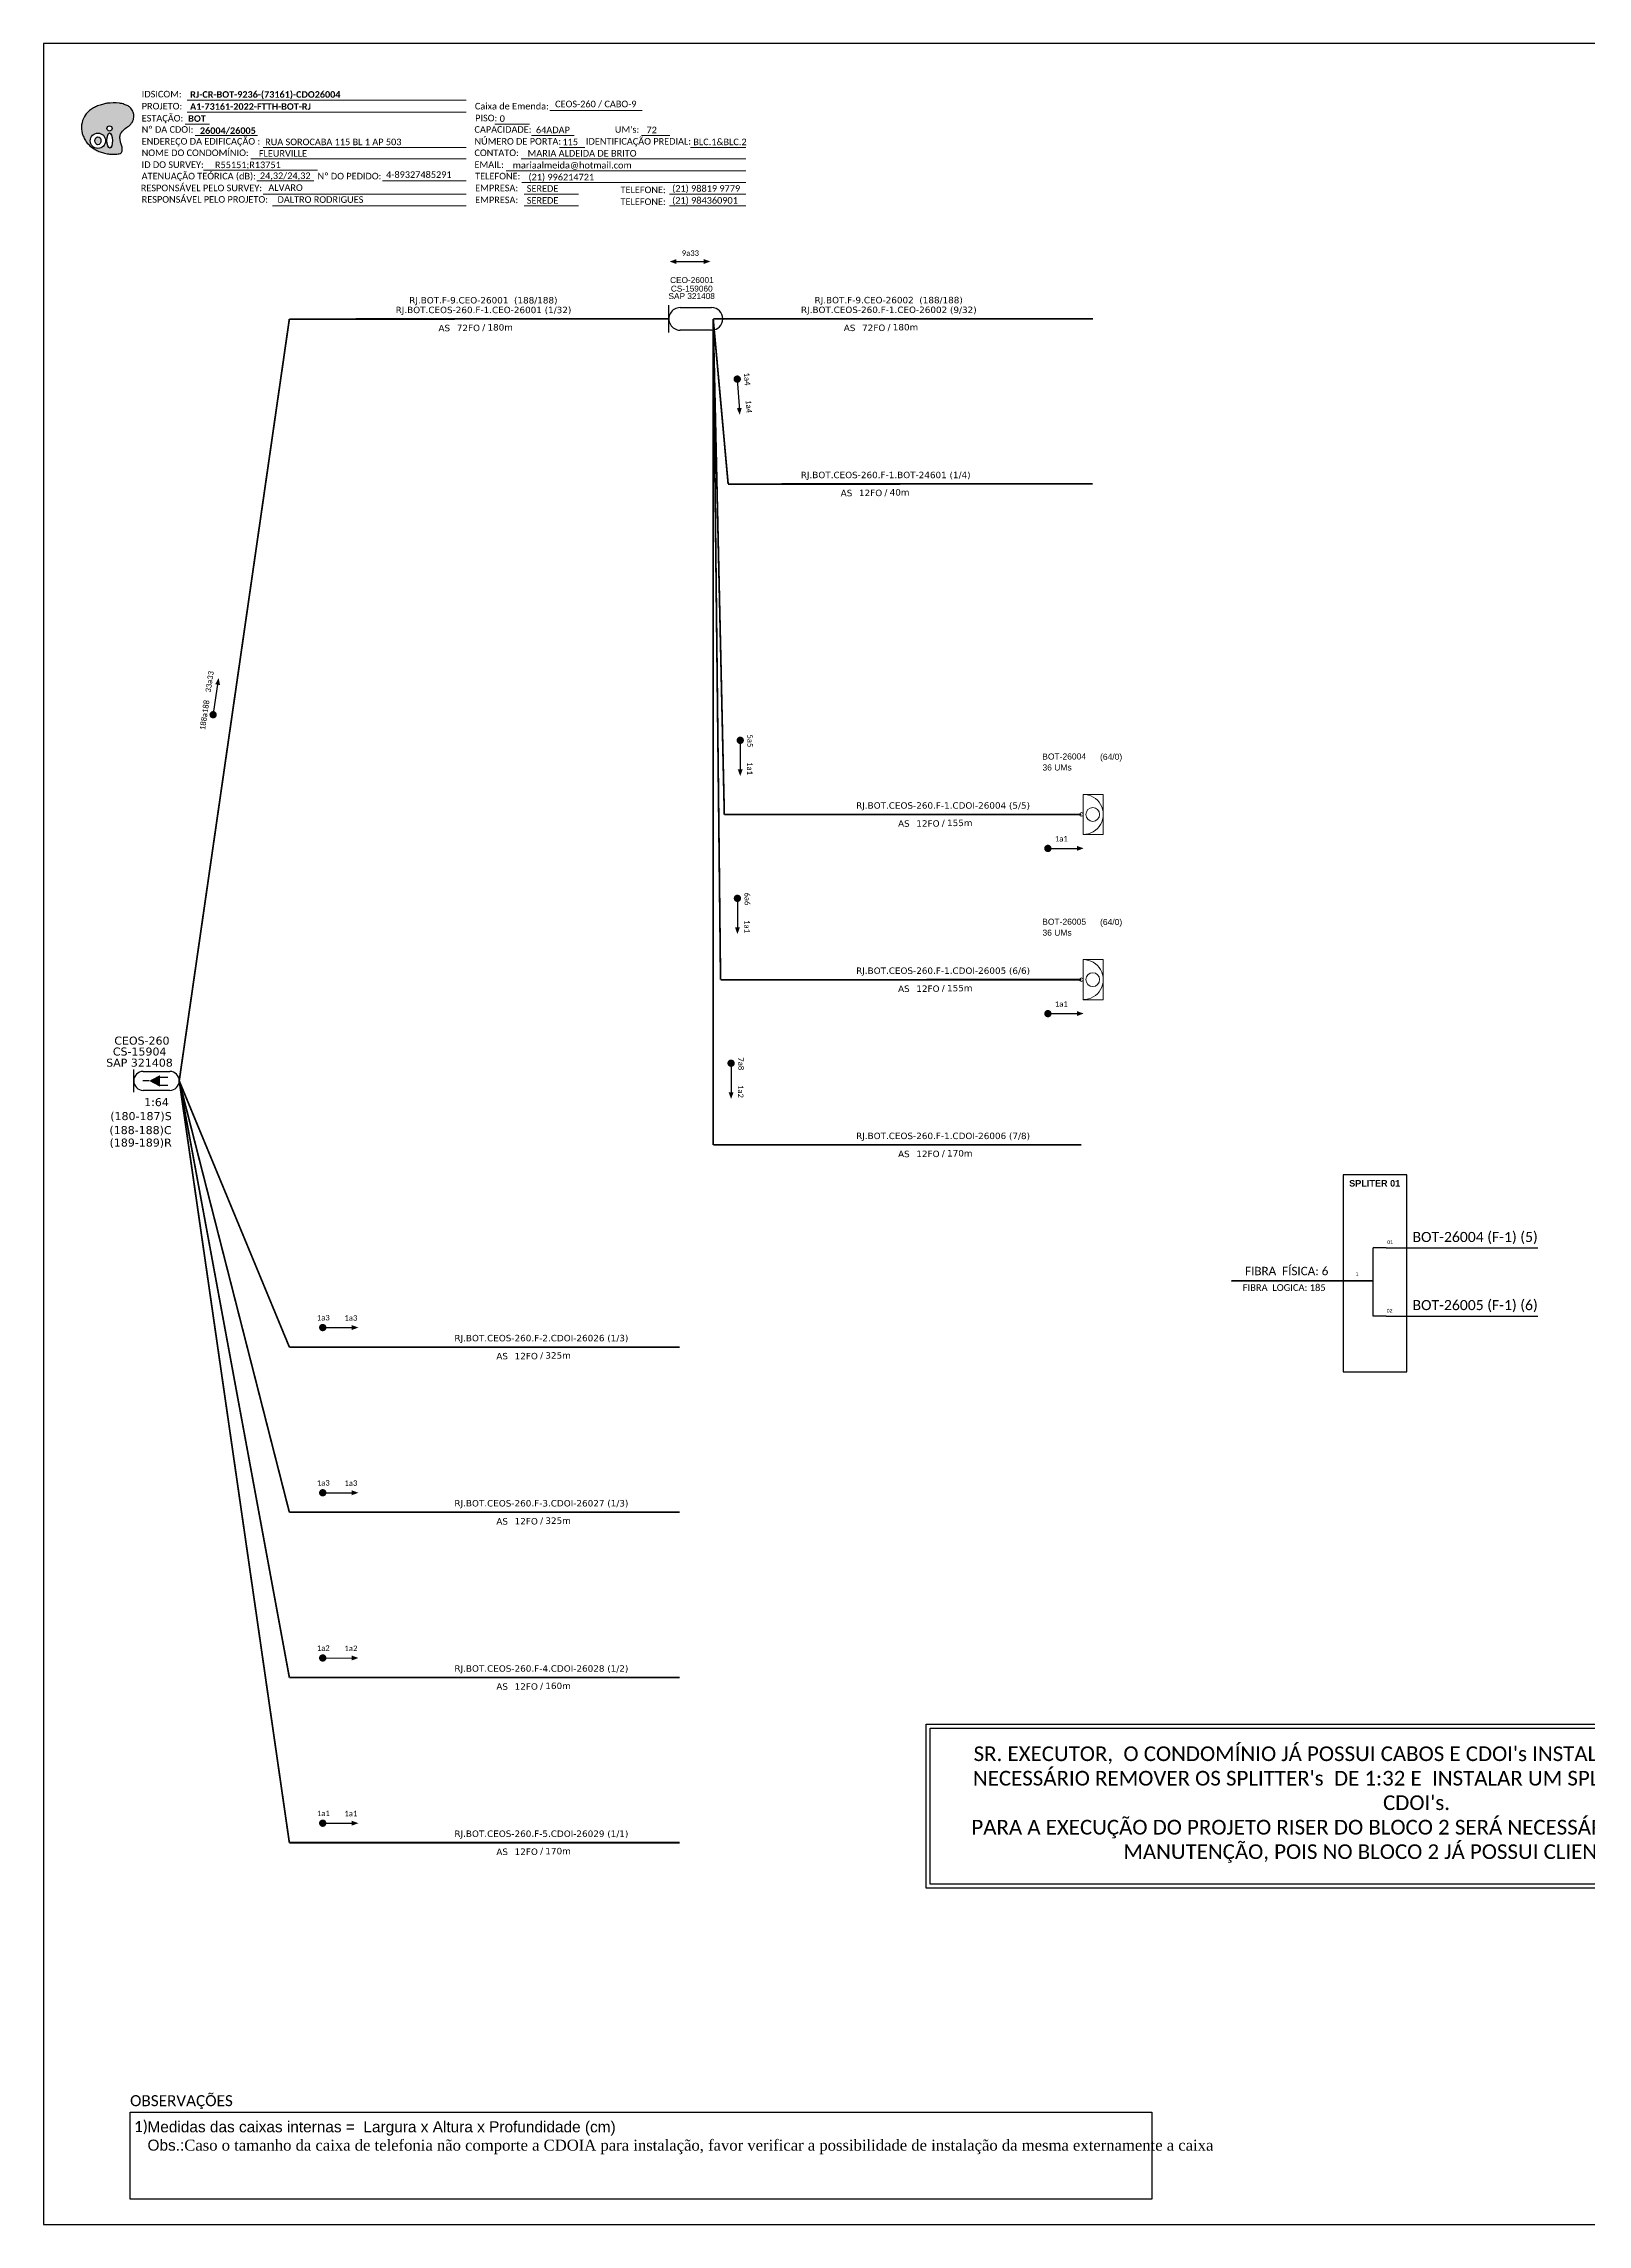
# Model space of a CAD drawing. Header units: metres. Extents: x -1286 to 457, y -500 to 94.
# Drawn here: x -1286 to -866, y -500 to 94 of the extents above; entities that cross this region are included whole.
import ezdxf
from ezdxf.enums import TextEntityAlignment as Align

# ---------------------------------------------------------------- set-up
doc = ezdxf.new("R2010")
doc.units = ezdxf.units.M
for name, color, linetype, lineweight in [("20.0-LEGENDA DOS CDO'S", 1, 'Continuous', 0), ('20.2-CDO_POSTE', 1, 'Continuous', 5), ('40.1-ETIQUETAS', 1, 'Continuous', 20)]:
    doc.layers.add(name, color=color, linetype=linetype, lineweight=lineweight)
for name, color, linetype in [('20.4-CEOS', 1, 'Continuous'), ('30.4-Selo', 7, 'Continuous'), ('CAP a instalar', 1, 'Continuous'), ('SETA', 7, 'Continuous'), ('UNIFILAR', 7, 'Continuous')]:
    doc.layers.add(name, color=color, linetype=linetype)
doc.styles.add('ARIAL', font='arial.ttf')
doc.styles.add('siredit', font='verdana.ttf')
doc.styles.add('WMF-Calibri0', font='calibri.ttf')
doc.styles.add('WMF-Calibri1', font='calibrib.ttf')
doc.linetypes.add('FENCELINE1', pattern='A,0.25,-0.1,[133,ltypeshp.shx,S=0.1,R=0,X=-0.1,Y=0],-0.1,1', length=1.45)

# ---------------------------------------------------------------- blocks, each defined once
blk = doc.blocks.new('OI')
h = blk.add_hatch(color=40)
edge = h.paths.add_edge_path()
edge.add_spline(control_points=[(4.35, -0.67), (3.92, -0.99), (3.26, -1.5), (2.81, -2.59), (2.9, -3.5), (3.06, -4.27), (3.31, -4.85), (3.37, -5.39), (3.4, -5.88), (3.2, -6.4), (2.54, -6.61), (1.65, -6.63), (0.55, -6.67), (-0.56, -6.42), (-1.61, -6.14), (-2.77, -5.61), (-3.92, -4.77), (-4.89, -3.7), (-5.34, -2.65), (-5.6, -1.94), (-5.85, -0.96), (-5.71, 0.47), (-5.1, 2.02), (-4.14, 3.02), (-3.3, 3.61), (-2.37, 4.16), (-1.36, 4.44), (-0.56, 4.7), (0.79, 4.85), (2.24, 4.97), (3.79, 4.57), (4.67, 4.21), (5.44, 3.65), (5.76, 2.99), (6.03, 2.21), (6.01, 1.46), (5.72, 0.64), (5.31, 0.08), (4.88, -0.38), (4.51, -0.55), (4.35, -0.67)], knot_values=[0, 0, 0, 0, 1.60434, 2.417191, 3.427595, 4.282808, 4.776746, 5.304182, 5.888771, 6.258406, 6.858137, 7.79129, 8.986195, 10.124242, 11.187857, 12.242908, 13.953784, 15.414161, 16.515391, 17.349188, 17.675853, 19.552021, 21.515531, 22.568638, 23.63245, 24.621084, 25.782718, 26.745347, 27.142653, 29.870543, 31.004649, 31.921532, 32.709589, 33.801391, 34.042471, 35.192333, 35.971461, 36.628871, 37.254359, 37.836911, 37.836911, 37.836911, 37.836911], degree=3, periodic=0)
h.paths.add_polyline_path([(1.13, -0.87, -1), (-0.04, -0.87, -1)], flags=16)
edge = h.paths.add_edge_path(flags=16)
edge.add_ellipse((0.56, -3.59), major_axis=(-0.02, 1.71), ratio=0.361305, start_angle=0, end_angle=360)
h.paths.add_polyline_path([(-0.36, -3.62, -1), (-3.8, -3.62, -1)], flags=16)
edge = h.paths.add_edge_path(flags=0)
edge.add_ellipse((-2.08, -3.62), major_axis=(0, 0.885), ratio=0.758294, start_angle=0, end_angle=360)
at = {"color": 40}
for centre, radius in [((-2.08, -3.62), 1.72), ((0.54, -0.87), 0.587)]:
    blk.add_circle(centre, radius, dxfattribs=at)
blk.add_ellipse((-2.08, -3.62), major_axis=(0, 0.885), ratio=0.758294, start_param=-3.141592653589792, end_param=3.141592653589792, dxfattribs=at)
blk.add_ellipse((0.56, -3.59), major_axis=(-0.02, 1.71), ratio=0.361305, dxfattribs=at)
at = {"color": 40, "start_tangent": (-0.800898, -0.598801), "end_tangent": (-0.800898, -0.598801)}
blk.add_spline([(4.35, -0.67), (3.2, -1.78), (2.9, -2.54), (2.92, -3.55), (3.12, -4.38), (3.28, -4.85), (3.37, -5.37), (3.35, -5.95), (3.2, -6.29), (2.66, -6.55), (1.73, -6.63), (0.54, -6.62), (-0.58, -6.41), (-1.6, -6.11), (-2.56, -5.67), (-3.95, -4.67), (-4.89, -3.56), (-5.37, -2.56), (-5.64, -1.78), (-5.72, -1.46), (-5.63, 0.42), (-4.84, 2.22), (-4.13, 2.99), (-3.27, 3.62), (-2.4, 4.09), (-1.3, 4.47), (-0.37, 4.72), (0.02, 4.77), (2.75, 4.8), (3.85, 4.53), (4.69, 4.16), (5.31, 3.68), (5.85, 2.73), (5.93, 2.5), (5.94, 1.35), (5.67, 0.62), (5.29, 0.08), (4.84, -0.36), (4.35, -0.67)], degree=3, dxfattribs=at)
blk = doc.blocks.new('ETIQUETA_RS5F')
at = {"layer": '40.1-ETIQUETAS', "color": 0, "style": 'siredit'}
blk.add_text('/', height=1.5, dxfattribs=at).set_placement((1.58, -1.95), align=Align.MIDDLE_RIGHT)
for tag, p in [('ETIQUETA_R_SECUNDARIA', (1.21, 2.1)), ('ETIQUETA_R_PRIMARIA', (1.21, 4.1)), ('F_ATIVAS/F_MORTAS', (1.14, -4.24))]:
    blk.add_attdef(tag, text='', height=1.5, dxfattribs=at).set_placement(p, align=Align.MIDDLE_CENTER)
for tag, p in [('TIPO_CABO', (-6.58, -2.12)), ('CAP_CABO', (0.4, -2.09))]:
    blk.add_attdef(tag, text='', height=1.5, dxfattribs=at).set_placement(p, align=Align.MIDDLE_RIGHT)
blk.add_attdef('METROS', text='', height=1.5, dxfattribs=at).set_placement((2.14, -1.95), align=Align.MIDDLE_LEFT)
for tag, p in [('FUSÃO_1', (0.85, -8.39)), ('FUSÃO_2', (0.85, -10.6)), ('FUSÃO_3', (0.85, -12.93)), ('FUSÃO_4', (0.85, -15.14)), ('FUSÃO_5', (0.85, -17.16))]:
    blk.add_attdef(tag, text='', height=1.5, dxfattribs=at).set_placement(p, align=Align.CENTER)
blk = doc.blocks.new('CDOE-TEXTO PADRÃO')
at = {"layer": "20.0-LEGENDA DOS CDO'S", "color": 0, "style": 'ARIAL'}
for tag, p in [('CDO_N', (0.49, 7.39)), ('SAP', (0.51, 1.67)), ('CORDOALHA', (0.5, 4.33)), ('SPLITER_1', (0.59, -0.91)), ('SPLITER_2', (0.6, -3.55)), ('(XX-XX_F)S', (0.54, -8.29)), ('(XX-XX_L)S', (0.55, -10.83)), ('UMS', (0.55, -13.15))]:
    blk.add_attdef(tag, p, '', height=1.7, rotation=0.11799, dxfattribs=at)
blk.add_attdef('FIBRAS_UTILIZADAS', text='', height=1.7, rotation=0.11799, dxfattribs=at).set_placement((19.77, 7.43), align=Align.CENTER)
blk = doc.blocks.new('CEOS_RP_CT_DRT')
at = {"layer": '20.4-CEOS', "color": 0}
for p, q in [((-4.54, 1.19), (-1.19, 1.19)), ((-1.19, -1.19), (-4.54, -1.19))]:
    blk.add_line(p, q, dxfattribs=at)
for points in [[(-5.73, -1.43), (-5.73, 1.44)], [(-3.79, 0), (-4.59, 0)], [(-2.47, 0.48), (-1.45, 0.48)], [(-2.47, -0.52), (-1.45, -0.52)]]:
    blk.add_lwpolyline(points, dxfattribs=at)
blk.add_lwpolyline([(-3.79, 0, 0, 1.47, 0), (-2.41, 0, 1.47, 1.47, 0)], format="xyseb", dxfattribs=at)
for centre, start, end in [((-4.54, 0), 90, 270), ((-1.19, 0), 270, 90)]:
    blk.add_arc(centre, 1.19, start, end, dxfattribs=at)
at = {"layer": '20.4-CEOS', "color": 7, "style": 'siredit'}
for tag, p in [('Nº_DA_CEOS', (-2.86, 5.6)), ('LOCAL', (-2.86, 4.24)), ('SAP', (-2.86, 2.78)), ('RACIO_SPLITAGEM', (-2.86, -1.88)), ('FIBRAS_SPLITTER', (-2.86, -3.58)), ('FIBRAS_TOP_C', (-2.86, -5.08)), ('RESERVA_FINAIS', (-2.86, -6.39))]:
    blk.add_attdef(tag, text='', height=1.01, dxfattribs=at).set_placement(p, align=Align.TOP_CENTER)
blk = doc.blocks.new('SAN')
at = {"layer": 'SETA'}
blk.add_lwpolyline([(-2.58, 0), (6.02, 0)], dxfattribs=at)
for points in [[(-2.1, -0.66), (-3.93, 0), (-2.1, 0.67)], [(5.33, 0.68), (7.16, 0.01), (5.33, -0.65)]]:
    blk.add_solid(points, dxfattribs=at)

msp = doc.modelspace()

# ---------------------------------------------------------------- linework, layer by layer
at = {"color": 7, "linetype": 'Continuous'}
for p, q in [((-920.4, -233.84), (-923.92, -233.84)), ((-920.4, -252.39), (-923.92, -252.39))]:
    msp.add_line(p, q, dxfattribs=at)
at = {"color": 10, "linetype": 'Continuous'}
for p, q in [((-920.4, -233.83), (-879.03, -233.84)), ((-920.4, -252.38), (-879.03, -252.39))]:
    msp.add_line(p, q, dxfattribs=at)
at = {"color": 1, "linetype": 'Continuous', "lineweight": 60}
msp.add_line((-923.92, -242.79), (-962.53, -242.9), dxfattribs=at)
at = {"color": 0}
for p, q in [((-1262.5, -469.23), (-984.25, -469.23)), ((-1262.5, -492.93), (-1262.5, -469.23)), ((-984.25, -469.23), (-984.25, -492.93)), ((-984.25, -492.93), (-1262.5, -492.93))]:
    msp.add_line(p, q, dxfattribs=at)
msp.add_lwpolyline([(-1286.07, -499.81), (-445.07, -499.81), (-445.07, 94.19), (-1286.07, 94.19)], close=True)
at = {"color": 7, "lineweight": 0}
for points in [[(-1246.94, 78.79), (-1170.96, 78.79)], [(-1247.47, 72.24), (-1240.92, 72.24)], [(-1246.97, 75.52), (-1171.01, 75.52)], [(-1163.19, 72.28), (-1153.71, 72.28)], [(-1148.15, 76.01), (-1123.01, 76.01)], [(-1244.81, 69.17), (-1227.84, 69.17)], [(-1226.24, 65.93), (-1170.98, 65.93)], [(-1153.14, 69.17), (-1141.52, 69.17)], [(-1145.56, 65.93), (-1138.61, 65.93)], [(-1123.2, 69.17), (-1115.53, 69.17)], [(-1109.86, 65.93), (-1094.82, 65.93)], [(-1242.49, 59.75), (-1211.44, 59.75)], [(-1229.65, 62.82), (-1170.98, 62.82)], [(-1160.06, 59.58), (-1094.8, 59.58)], [(-1156.02, 62.82), (-1094.8, 62.82)], [(-1227.96, 56.79), (-1212.45, 56.79)], [(-1193.73, 56.79), (-1170.96, 56.79)], [(-1155.78, 56.34), (-1094.8, 56.34)], [(-1226.24, 53.23), (-1170.98, 53.23)], [(-1223.75, 49.99), (-1170.98, 49.99)], [(-1155.17, 53.23), (-1140.37, 53.23)], [(-1155.17, 49.99), (-1140.37, 49.99)], [(-1115.57, 53.23), (-1094.8, 53.23)], [(-1115.57, 49.99), (-1094.8, 49.99)]]:
    msp.add_lwpolyline(points, dxfattribs=at)
at = {"color": 7, "ltscale": 6, "const_width": 1}
for points in [[(-1097.17, 3.31, 1), (-1097.1, 2.31, 1)], [(-1096.32, -95.08, 1), (-1096.32, -96.08, 1)], [(-1097.08, -138.12, 1), (-1097.08, -139.12, 1)], [(-1098.81, -183.03, 1), (-1098.82, -184.03, 1)], [(-1210.54, -255.53, 1), (-1209.54, -255.53, 1)], [(-1210.54, -300.53, 1), (-1209.54, -300.53, 1)], [(-1210.54, -345.53, 1), (-1209.54, -345.53, 1)], [(-1210.54, -390.53, 1), (-1209.54, -390.53, 1)]]:
    msp.add_lwpolyline(points, format="xyb", close=True, dxfattribs=at)
at = {"ltscale": 6, "const_width": 1}
msp.add_lwpolyline([(-1239.96, -89.1, 1), (-1239.82, -88.11, 1)], format="xyb", close=True, dxfattribs=at)
at = {"color": 7, "const_width": 1}
for points in [[(-1013.02, -125.02, 1), (-1012.02, -125.02, 1)], [(-1013.02, -170.02, 1), (-1012.02, -170.02, 1)]]:
    msp.add_lwpolyline(points, format="xyb", close=True, dxfattribs=at)
at = {"color": 7}
msp.add_lwpolyline([(-932.06, -267.57), (-914.78, -267.57), (-914.78, -213.92), (-932.06, -213.92)], close=True, dxfattribs=at)
at = {"color": 7, "linetype": 'Continuous'}
msp.add_lwpolyline([(-923.92, -252.39), (-923.92, -233.84)], dxfattribs=at)
at = {"color": 10}
for points in [[(-1045.63, -363.59), (-792.14, -363.59), (-792.14, -408.19), (-1045.63, -408.19)], [(-1044.54, -364.68), (-793.23, -364.68), (-793.23, -407.1), (-1044.54, -407.1)]]:
    msp.add_lwpolyline(points, close=True, dxfattribs=at)
at = {"layer": '40.1-ETIQUETAS', "color": 5}
for points in [[(-1002.88, -110.32), (-997.43, -110.32), (-997.43, -121.22), (-1002.88, -121.22)], [(-1002.88, -155.32), (-997.43, -155.32), (-997.43, -166.22), (-1002.88, -166.22)]]:
    msp.add_lwpolyline(points, close=True, dxfattribs=at)
for centre, major_axis, start_param, end_param in [((-1002.88, -115.76), (-3.85, 3.85), 2.356194, 5.497787), ((-1003.38, -115.77), (-0.356, 0.356), 2.356194490191767, 8.639379797371353), ((-1000.3, -115.76), (1.33, 1.33), 3.926991, 10.210176), ((-1003.38, -160.77), (-0.356, 0.356), 2.356194490191767, 8.639379797371353), ((-1002.88, -160.76), (-3.85, 3.85), 2.356194, 5.497787), ((-1000.3, -160.76), (1.33, 1.33), 3.926991, 10.210176)]:
    msp.add_ellipse(centre, major_axis=major_axis, ratio=1, start_param=start_param, end_param=end_param, dxfattribs=at)
at = {"layer": 'CAP a instalar', "color": 7, "linetype": 'Continuous'}
for p, q in [((-1115.75, 15.53), (-1115.75, 22.91)), ((-1112.69, 22.28), (-1104.11, 22.28)), ((-1104.1, 16.16), (-1112.69, 16.16))]:
    msp.add_line(p, q, dxfattribs=at)
at = {"layer": 'CAP a instalar', "color": 7, "linetype": 'FENCELINE1', "ltscale": 6, "const_width": 0.467}
for points in [[(-1249.13, -188.33), (-1219.13, 19.17)], [(-1219.13, 19.17), (-1115.75, 19.22)], [(-1103.68, 19.22), (-1000.22, 19.21)], [(-1103.68, 19.22), (-1103.68, -205.78)], [(-1103.68, 19.22), (-1099.61, -25.77)], [(-1099.61, -25.77), (-1000.29, -25.73)], [(-1219.13, -395.83), (-1249.13, -188.33), (-1249.13, -188.33)], [(-1219.13, -260.83), (-1249.13, -188.33)], [(-1219.13, -305.83), (-1249.13, -188.33)], [(-1219.13, -350.83), (-1249.13, -188.33)], [(-1103.68, -205.78), (-1003.38, -205.77)], [(-1103.68, -205.78), (-1103.68, -205.78)], [(-1089.64, -205.78), (-1089.64, -205.78)], [(-1219.13, -260.83), (-1112.8, -260.83)], [(-1219.13, -305.83), (-1112.8, -305.83)], [(-1219.13, -350.83), (-1112.8, -350.83)], [(-1213.09, -350.84), (-1213.09, -350.84)], [(-1199.05, -350.84), (-1199.05, -350.84)], [(-1219.13, -395.83), (-1112.8, -395.83)], [(-1199.05, -395.84), (-1199.05, -395.84)]]:
    msp.add_lwpolyline(points, dxfattribs=at)
at = {"layer": 'CAP a instalar', "color": 5, "linetype": 'FENCELINE1', "ltscale": 6, "const_width": 0.467}
for points in [[(-1103.68, 19.22), (-1101.68, -160.78)], [(-1103.68, 19.22), (-1100.65, -115.78)], [(-1100.65, -115.78), (-1003.38, -115.77)], [(-1101.68, -160.78), (-1003.38, -160.77)]]:
    msp.add_lwpolyline(points, dxfattribs=at)
at = {"layer": 'CAP a instalar', "color": 7, "linetype": 'Continuous'}
for centre, start_param, end_param in [((-1112.69, 19.22), 6.283185, 9.424778), ((-1104.11, 19.22), 3.141593, 6.283185)]:
    msp.add_ellipse(centre, major_axis=(0, 3.06), ratio=1, start_param=start_param, end_param=end_param, dxfattribs=at)
at = {"layer": 'SETA', "color": 7, "ltscale": 6}
for points in [[(-1114.18, 34.83), (-1105.59, 34.83)], [(-1097.14, 2.81), (-1096.55, -5.76)], [(-1096.32, -95.58), (-1096.33, -104.18)], [(-1097.08, -138.62), (-1097.09, -147.22)], [(-1098.82, -183.53), (-1098.82, -192.13)], [(-1210.04, -255.53), (-1201.45, -255.54)], [(-1210.04, -300.53), (-1201.45, -300.54)], [(-1210.04, -345.53), (-1201.45, -345.54)], [(-1210.04, -390.53), (-1201.45, -390.54)]]:
    msp.add_lwpolyline(points, dxfattribs=at)
at = {"layer": 'SETA', "ltscale": 6}
msp.add_lwpolyline([(-1239.83, -88.23), (-1238.56, -79.73)], dxfattribs=at)
at = {"layer": 'SETA', "color": 7}
for points in [[(-1012.52, -125.02), (-1003.92, -125.02)], [(-1012.52, -170.02), (-1003.92, -170.02)]]:
    msp.add_lwpolyline(points, dxfattribs=at)
for points in [[(-1106.28, 35.51), (-1104.44, 34.84), (-1106.28, 34.17)], [(-1095.92, -5.03), (-1096.46, -6.9), (-1097.25, -5.12)], [(-1095.65, -103.49), (-1096.32, -105.32), (-1096.99, -103.49)], [(-1004.61, -124.34), (-1002.78, -125), (-1004.61, -125.67)], [(-1096.41, -146.53), (-1097.08, -148.36), (-1097.74, -146.53)], [(-1004.61, -169.34), (-1002.78, -170), (-1004.61, -170.67)], [(-1098.14, -191.44), (-1098.81, -193.27), (-1099.48, -191.44)], [(-1202.14, -254.86), (-1200.3, -255.53), (-1202.14, -256.19)], [(-1202.14, -299.86), (-1200.3, -300.53), (-1202.14, -301.19)], [(-1202.14, -344.86), (-1200.3, -345.53), (-1202.14, -346.19)], [(-1202.14, -389.86), (-1200.3, -390.53), (-1202.14, -391.19)]]:
    msp.add_solid(points, dxfattribs=at)
at = {"layer": 'SETA'}
msp.add_solid([(-1239.33, -80.31), (-1238.4, -78.6), (-1238.02, -80.51)], dxfattribs=at)

# ---------------------------------------------------------------- block references
at = {"color": 7, "xscale": 1.213923925163967, "yscale": 1.213923925163967, "zscale": 1.213923925163967, "rotation": 0.1532896023949059}
msp.add_blockref('OI', (-1268.76, 72.14), dxfattribs=at)
at = {"layer": '20.2-CDO_POSTE', "color": 7}
ref = msp.add_blockref('CDOE-TEXTO PADRÃO', (-1114.03, 21.9), dxfattribs=dict(at, xscale=0.947556147652673, yscale=0.947556147652673, zscale=0.947556147652673))
ref.add_attrib('CDO_N', 'CS-159060', (-1115.21, 26.64), dxfattribs={"layer": "20.0-LEGENDA DOS CDO'S", "color": 0, "height": 1.611, "rotation": 0.11799, "style": 'ARIAL'})
ref.add_attrib('SAP', 'CEO-26001', (-1115.42, 28.97), dxfattribs={"layer": "20.0-LEGENDA DOS CDO'S", "color": 0, "height": 1.611, "rotation": 0.11799, "style": 'ARIAL'})
ref = msp.add_blockref('CDOE-TEXTO PADRÃO', (-1115.96, 19.87), dxfattribs=dict(at, xscale=0.947556147652673, yscale=0.947556147652673, zscale=0.947556147652673))
ref.add_attrib('CDO_N', 'SAP 321408', (-1115.86, 24.61), dxfattribs={"layer": "20.0-LEGENDA DOS CDO'S", "color": 0, "height": 1.611, "rotation": 0.11799, "style": 'ARIAL'})
at = {"layer": '20.4-CEOS', "color": 7}
ref = msp.add_blockref('CEOS_RP_CT_DRT', (-1249.13, -188.34), dxfattribs=dict(at, xscale=2.161665797233581, yscale=2.161665797233581, zscale=2.161665797233581))
ref.add_attrib('Nº_DA_CEOS', 'CEOS-260', dxfattribs={"color": 7, "height": 2.183, "style": 'siredit'}).set_placement((-1259.29, -176.28), align=Align.TOP_CENTER)
ref.add_attrib('LOCAL', 'CS-15904', dxfattribs={"color": 7, "height": 2.183, "style": 'siredit'}).set_placement((-1259.91, -179.25), align=Align.TOP_CENTER)
ref.add_attrib('SAP', 'SAP 321408', dxfattribs={"color": 7, "height": 2.183, "style": 'siredit'}).set_placement((-1259.95, -182.28), align=Align.TOP_CENTER)
ref.add_attrib('RACIO_SPLITAGEM', '1:64', dxfattribs={"color": 7, "height": 2.183, "style": 'siredit'}).set_placement((-1255.32, -193.04), align=Align.TOP_CENTER)
ref.add_attrib('FIBRAS_SPLITTER', '(180-187)S', dxfattribs={"color": 7, "height": 2.183, "style": 'siredit'}).set_placement((-1259.54, -196.84), align=Align.TOP_CENTER)
ref.add_attrib('FIBRAS_TOP_C', '(188-188)C', dxfattribs={"color": 7, "height": 2.183, "style": 'siredit'}).set_placement((-1259.67, -200.65), align=Align.TOP_CENTER)
ref.add_attrib('RESERVA_FINAIS', '(189-189)R', dxfattribs={"color": 7, "height": 2.183, "style": 'siredit'}).set_placement((-1259.64, -204.05), align=Align.TOP_CENTER)
at = {"layer": '40.1-ETIQUETAS', "color": 7}
ref = msp.add_blockref('ETIQUETA_RS5F', (-1167.63, 19.19), dxfattribs=dict(at, xscale=1.16639998499977, yscale=1.16639998499977, zscale=1.16639998499977))
ref.add_attrib('ETIQUETA_R_PRIMARIA', 'RJ.BOT.F-9.CEO-26001  (188/188)', dxfattribs={"color": 0, "height": 1.7496, "style": 'siredit'}).set_placement((-1166.29, 24.29), align=Align.MIDDLE_CENTER)
ref.add_attrib('ETIQUETA_R_SECUNDARIA', 'RJ.BOT.CEOS-260.F-1.CEO-26001 (1/32)', dxfattribs={"color": 0, "height": 1.7496, "style": 'siredit'}).set_placement((-1166.25, 21.65), align=Align.MIDDLE_CENTER)
ref.add_attrib('TIPO_CABO', 'AS', dxfattribs={"color": 0, "height": 1.75, "style": 'siredit'}).set_placement((-1175.35, 16.72), align=Align.MIDDLE_RIGHT)
ref.add_attrib('CAP_CABO', '72FO', dxfattribs={"color": 0, "height": 1.75, "style": 'siredit'}).set_placement((-1167.2, 16.75), align=Align.MIDDLE_RIGHT)
ref.add_attrib('METROS', '180m', dxfattribs={"color": 0, "height": 1.75, "style": 'siredit'}).set_placement((-1165.17, 16.91), align=Align.MIDDLE_LEFT)
ref = msp.add_blockref('ETIQUETA_RS5F', (-1057.23, 19.24), dxfattribs=dict(at, xscale=1.16639998499977, yscale=1.16639998499977, zscale=1.16639998499977))
ref.add_attrib('ETIQUETA_R_PRIMARIA', 'RJ.BOT.F-9.CEO-26002  (188/188)', dxfattribs={"color": 0, "height": 1.7496, "style": 'siredit'}).set_placement((-1055.89, 24.34), align=Align.MIDDLE_CENTER)
ref.add_attrib('ETIQUETA_R_SECUNDARIA', 'RJ.BOT.CEOS-260.F-1.CEO-26002 (9/32)', dxfattribs={"color": 0, "height": 1.7496, "style": 'siredit'}).set_placement((-1055.85, 21.69), align=Align.MIDDLE_CENTER)
ref.add_attrib('TIPO_CABO', 'AS', dxfattribs={"color": 0, "height": 1.75, "style": 'siredit'}).set_placement((-1064.95, 16.77), align=Align.MIDDLE_RIGHT)
ref.add_attrib('CAP_CABO', '72FO', dxfattribs={"color": 0, "height": 1.75, "style": 'siredit'}).set_placement((-1056.8, 16.8), align=Align.MIDDLE_RIGHT)
ref.add_attrib('METROS', '180m', dxfattribs={"color": 0, "height": 1.75, "style": 'siredit'}).set_placement((-1054.77, 16.96), align=Align.MIDDLE_LEFT)
ref = msp.add_blockref('ETIQUETA_RS5F', (-1058.08, -25.75), dxfattribs=dict(at, xscale=1.16639998499977, yscale=1.16639998499977, zscale=1.16639998499977))
ref.add_attrib('ETIQUETA_R_SECUNDARIA', 'RJ.BOT.CEOS-260.F-1.BOT-24601 (1/4)', dxfattribs={"color": 0, "height": 1.7496, "style": 'siredit'}).set_placement((-1056.7, -23.3), align=Align.MIDDLE_CENTER)
ref.add_attrib('TIPO_CABO', 'AS', dxfattribs={"color": 0, "height": 1.75, "style": 'siredit'}).set_placement((-1065.79, -28.22), align=Align.MIDDLE_RIGHT)
ref.add_attrib('CAP_CABO', '12FO', dxfattribs={"color": 0, "height": 1.75, "style": 'siredit'}).set_placement((-1057.65, -28.19), align=Align.MIDDLE_RIGHT)
ref.add_attrib('METROS', '40m', dxfattribs={"color": 0, "height": 1.75, "style": 'siredit'}).set_placement((-1055.61, -28.03), align=Align.MIDDLE_LEFT)
at = {"layer": '40.1-ETIQUETAS', "color": 5}
ref = msp.add_blockref('CDOE-TEXTO PADRÃO', (-1006.96, -111.89), dxfattribs=dict(at, xscale=0.9720000028610228, yscale=0.9720000028610228, zscale=0.9720000028610228))
ref.add_attrib('CDO_N', 'BOT-26004', (-1014.05, -100.82), dxfattribs={"layer": "20.0-LEGENDA DOS CDO'S", "color": 0, "height": 1.652, "rotation": 0.11799, "style": 'ARIAL'})
ref.add_attrib('CORDOALHA', '36 UMs', (-1013.99, -103.8), dxfattribs={"layer": "20.0-LEGENDA DOS CDO'S", "color": 0, "height": 1.652, "rotation": 0.11799, "style": 'ARIAL'})
ref.add_attrib('FIBRAS_UTILIZADAS', '          (64/0)', dxfattribs={"layer": "20.0-LEGENDA DOS CDO'S", "color": 0, "height": 1.6523, "rotation": 0.11799, "style": 'ARIAL'}).set_placement((-998.5, -100.9), align=Align.CENTER)
ref = msp.add_blockref('CDOE-TEXTO PADRÃO', (-1006.96, -156.89), dxfattribs=dict(at, xscale=0.9720000028610228, yscale=0.9720000028610228, zscale=0.9720000028610228))
ref.add_attrib('CDO_N', 'BOT-26005', (-1014.05, -145.82), dxfattribs={"layer": "20.0-LEGENDA DOS CDO'S", "color": 0, "height": 1.652, "rotation": 0.11799, "style": 'ARIAL'})
ref.add_attrib('CORDOALHA', '36 UMs', (-1013.99, -148.8), dxfattribs={"layer": "20.0-LEGENDA DOS CDO'S", "color": 0, "height": 1.652, "rotation": 0.11799, "style": 'ARIAL'})
ref.add_attrib('FIBRAS_UTILIZADAS', '          (64/0)', dxfattribs={"layer": "20.0-LEGENDA DOS CDO'S", "color": 0, "height": 1.6523, "rotation": 0.11799, "style": 'ARIAL'}).set_placement((-998.5, -145.9), align=Align.CENTER)
ref = msp.add_blockref('ETIQUETA_RS5F', (-1042.45, -160.78), dxfattribs=dict(at, xscale=1.16639998499977, yscale=1.16639998499977, zscale=1.16639998499977))
ref.add_attrib('ETIQUETA_R_SECUNDARIA', 'RJ.BOT.CEOS-260.F-1.CDOI-26005 (6/6)', dxfattribs={"layer": '30.4-Selo', "color": 0, "height": 1.7496, "style": 'siredit'}).set_placement((-1041.07, -158.32), align=Align.MIDDLE_CENTER)
ref.add_attrib('TIPO_CABO', 'AS', dxfattribs={"color": 0, "height": 1.75, "style": 'siredit'}).set_placement((-1050.16, -163.24), align=Align.MIDDLE_RIGHT)
ref.add_attrib('CAP_CABO', '12FO', dxfattribs={"color": 0, "height": 1.75, "style": 'siredit'}).set_placement((-1042.02, -163.22), align=Align.MIDDLE_RIGHT)
ref.add_attrib('METROS', '155m', dxfattribs={"color": 0, "height": 1.75, "style": 'siredit'}).set_placement((-1039.98, -163.06), align=Align.MIDDLE_LEFT)
at = {"layer": '40.1-ETIQUETAS', "color": 7}
ref = msp.add_blockref('ETIQUETA_RS5F', (-1042.45, -205.78), dxfattribs=dict(at, xscale=1.16639998499977, yscale=1.16639998499977, zscale=1.16639998499977))
ref.add_attrib('ETIQUETA_R_SECUNDARIA', 'RJ.BOT.CEOS-260.F-1.CDOI-26006 (7/8)', dxfattribs={"layer": '30.4-Selo', "color": 0, "height": 1.7496, "style": 'siredit'}).set_placement((-1041.07, -203.32), align=Align.MIDDLE_CENTER)
ref.add_attrib('TIPO_CABO', 'AS', dxfattribs={"color": 0, "height": 1.75, "style": 'siredit'}).set_placement((-1050.16, -208.24), align=Align.MIDDLE_RIGHT)
ref.add_attrib('CAP_CABO', '12FO', dxfattribs={"color": 0, "height": 1.75, "style": 'siredit'}).set_placement((-1042.02, -208.22), align=Align.MIDDLE_RIGHT)
ref.add_attrib('METROS', '170m', dxfattribs={"color": 0, "height": 1.75, "style": 'siredit'}).set_placement((-1039.98, -208.06), align=Align.MIDDLE_LEFT)
ref = msp.add_blockref('ETIQUETA_RS5F', (-1151.86, -260.84), dxfattribs=dict(at, xscale=1.16639998499977, yscale=1.16639998499977, zscale=1.16639998499977))
ref.add_attrib('ETIQUETA_R_SECUNDARIA', 'RJ.BOT.CEOS-260.F-2.CDOI-26026 (1/3)', dxfattribs={"layer": '30.4-Selo', "color": 0, "height": 1.7496, "style": 'siredit'}).set_placement((-1150.48, -258.39), align=Align.MIDDLE_CENTER)
ref.add_attrib('TIPO_CABO', 'AS', dxfattribs={"color": 0, "height": 1.75, "style": 'siredit'}).set_placement((-1159.58, -263.31), align=Align.MIDDLE_RIGHT)
ref.add_attrib('CAP_CABO', '12FO', dxfattribs={"color": 0, "height": 1.75, "style": 'siredit'}).set_placement((-1151.44, -263.29), align=Align.MIDDLE_RIGHT)
ref.add_attrib('METROS', '325m', dxfattribs={"color": 0, "height": 1.75, "style": 'siredit'}).set_placement((-1149.4, -263.12), align=Align.MIDDLE_LEFT)
ref = msp.add_blockref('ETIQUETA_RS5F', (-1151.86, -305.84), dxfattribs=dict(at, xscale=1.16639998499977, yscale=1.16639998499977, zscale=1.16639998499977))
ref.add_attrib('ETIQUETA_R_SECUNDARIA', 'RJ.BOT.CEOS-260.F-3.CDOI-26027 (1/3)', dxfattribs={"layer": '30.4-Selo', "color": 0, "height": 1.7496, "style": 'siredit'}).set_placement((-1150.48, -303.39), align=Align.MIDDLE_CENTER)
ref.add_attrib('TIPO_CABO', 'AS', dxfattribs={"color": 0, "height": 1.75, "style": 'siredit'}).set_placement((-1159.58, -308.31), align=Align.MIDDLE_RIGHT)
ref.add_attrib('CAP_CABO', '12FO', dxfattribs={"color": 0, "height": 1.75, "style": 'siredit'}).set_placement((-1151.44, -308.29), align=Align.MIDDLE_RIGHT)
ref.add_attrib('METROS', '325m', dxfattribs={"color": 0, "height": 1.75, "style": 'siredit'}).set_placement((-1149.4, -308.12), align=Align.MIDDLE_LEFT)
ref = msp.add_blockref('ETIQUETA_RS5F', (-1151.86, -350.84), dxfattribs=dict(at, xscale=1.16639998499977, yscale=1.16639998499977, zscale=1.16639998499977))
ref.add_attrib('ETIQUETA_R_SECUNDARIA', 'RJ.BOT.CEOS-260.F-4.CDOI-26028 (1/2)', dxfattribs={"layer": '30.4-Selo', "color": 0, "height": 1.7496, "style": 'siredit'}).set_placement((-1150.48, -348.39), align=Align.MIDDLE_CENTER)
ref.add_attrib('TIPO_CABO', 'AS', dxfattribs={"color": 0, "height": 1.75, "style": 'siredit'}).set_placement((-1159.58, -353.31), align=Align.MIDDLE_RIGHT)
ref.add_attrib('CAP_CABO', '12FO', dxfattribs={"color": 0, "height": 1.75, "style": 'siredit'}).set_placement((-1151.44, -353.29), align=Align.MIDDLE_RIGHT)
ref.add_attrib('METROS', '160m', dxfattribs={"color": 0, "height": 1.75, "style": 'siredit'}).set_placement((-1149.4, -353.12), align=Align.MIDDLE_LEFT)
ref = msp.add_blockref('ETIQUETA_RS5F', (-1151.86, -395.84), dxfattribs=dict(at, xscale=1.16639998499977, yscale=1.16639998499977, zscale=1.16639998499977))
ref.add_attrib('ETIQUETA_R_SECUNDARIA', 'RJ.BOT.CEOS-260.F-5.CDOI-26029 (1/1)', dxfattribs={"layer": '30.4-Selo', "color": 0, "height": 1.7496, "style": 'siredit'}).set_placement((-1150.48, -393.39), align=Align.MIDDLE_CENTER)
ref.add_attrib('TIPO_CABO', 'AS', dxfattribs={"color": 0, "height": 1.75, "style": 'siredit'}).set_placement((-1159.58, -398.31), align=Align.MIDDLE_RIGHT)
ref.add_attrib('CAP_CABO', '12FO', dxfattribs={"color": 0, "height": 1.75, "style": 'siredit'}).set_placement((-1151.44, -398.29), align=Align.MIDDLE_RIGHT)
ref.add_attrib('METROS', '170m', dxfattribs={"color": 0, "height": 1.75, "style": 'siredit'}).set_placement((-1149.4, -398.12), align=Align.MIDDLE_LEFT)
at = {"layer": 'UNIFILAR', "color": 7, "lineweight": -3}
msp.add_blockref('SAN', (-1111.6, 34.83), dxfattribs=at)

# ---------------------------------------------------------------- texts
at = {"color": 7, "lineweight": 0, "style": 'WMF-Calibri0'}
for s, height, p in [('PROJETO:', 1.793, (-1259.34, 76.26)), ('IDSICOM:', 1.793, (-1259.34, 79.54)), ('Caixa de Emenda:', 1.7927, (-1168.6, 76.26)), ('ESTAÇÃO:', 1.793, (-1259.36, 72.98)), ('Nº DA CDOI:', 1.7927, (-1259.36, 69.91)), ('CAPACIDADE:', 1.7927, (-1168.71, 69.91)), ('PISO:', 1.793, (-1168.53, 73.03)), ("UM's:", 1.793, (-1130.47, 69.91)), ('ENDEREÇO DA EDIFICAÇÃO :', 1.7927, (-1259.36, 66.68)), ('NOME DO CONDOMÍNIO:', 1.7927, (-1259.36, 63.56)), ('CONTATO:', 1.793, (-1168.71, 63.56)), ('NÚMERO DE PORTA:', 1.7927, (-1168.71, 66.68)), ('IDENTIFICAÇÃO PREDIAL:', 1.7927, (-1138.34, 66.68)), ('ATENUAÇÃO TEÓRICA (dB):', 1.7927, (-1259.36, 57.21)), ('ID DO SURVEY:', 1.7927, (-1259.36, 60.33)), ('EMAIL:', 1.793, (-1168.71, 60.33)), ('RESPONSÁVEL PELO SURVEY:', 1.7927, (-1259.6, 53.98)), ('Nº DO PEDIDO:', 1.7927, (-1211.44, 57.21)), ('TELEFONE:', 1.793, (-1168.53, 57.21)), ('EMPRESA:', 1.793, (-1168.53, 53.98)), ('TELEFONE:', 1.793, (-1128.93, 53.47)), ('RESPONSÁVEL PELO PROJETO:', 1.7927, (-1259.36, 50.87)), ('EMPRESA:', 1.793, (-1168.53, 50.74)), ('TELEFONE:', 1.793, (-1128.93, 50.24))]:
    msp.add_text(s, height=height, dxfattribs=at).set_placement(p)
at = {"color": 7}
for s, height, style, p in [('A1-73161-2022-FTTH-BOT-RJ', 1.7927, 'WMF-Calibri1', (-1246.18, 76.17)), ('RJ-CR-BOT-9236-(73161)-CDO26004', 1.7927, 'WMF-Calibri1', (-1246.14, 79.45)), ('CEOS-260 / CABO-9', 1.7927, 'WMF-Calibri0', (-1146.75, 76.85)), ('BOT', 1.793, 'WMF-Calibri1', (-1246.68, 72.89)), ('0', 1.79, 'WMF-Calibri0', (-1161.84, 72.88)), ('64ADAP', 1.793, 'WMF-Calibri0', (-1151.96, 69.79)), ('72', 1.793, 'WMF-Calibri0', (-1121.85, 69.77)), ('RUA SOROCABA 115 BL 1 AP 503', 1.7927, 'WMF-Calibri0', (-1225.73, 66.52)), ('115', 1.793, 'WMF-Calibri0', (-1144.74, 66.53)), ('BLC.1&BLC.2', 1.7927, 'WMF-Calibri0', (-1109.1, 66.53)), ('R55151;R13751', 1.7927, 'WMF-Calibri0', (-1239.4, 60.28)), ('FLEURVILLE', 1.793, 'WMF-Calibri0', (-1227.45, 63.39)), ('4-89327485291', 1.7927, 'WMF-Calibri0', (-1192.78, 57.62)), ('mariaalmeida@hotmail.com', 1.7927, 'WMF-Calibri0', (-1158.28, 60.18)), ('MARIA ALDEIDA DE BRITO', 1.7927, 'WMF-Calibri0', (-1154.25, 63.42)), ('24,32/24,32', 1.7927, 'WMF-Calibri0', (-1227.15, 57.31)), ('ALVARO', 1.793, 'WMF-Calibri0', (-1224.84, 54.07)), ('SEREDE', 1.793, 'WMF-Calibri0', (-1154.47, 53.83)), ('(21) 996214721', 1.7927, 'WMF-Calibri0', (-1154, 56.94)), ('(21) 98819 9779', 1.7927, 'WMF-Calibri0', (-1114.86, 53.83)), ('DALTRO RODRIGUES', 1.7927, 'WMF-Calibri0', (-1222.35, 50.83)), ('SEREDE', 1.793, 'WMF-Calibri0', (-1154.47, 50.59)), ('(21) 984360901', 1.7927, 'WMF-Calibri0', (-1114.86, 50.59))]:
    msp.add_text(s, height=height, dxfattribs=dict(at, style=style)).set_placement(p)
at = {"color": 7, "style": 'WMF-Calibri1'}
msp.add_text('26004/26005', height=1.7927, dxfattribs=at).set_placement((-1235.88, 69.6), align=Align.CENTER)
at = {"style": 'WMF-Calibri0'}
msp.add_text('OBSERVAÇÕES', height=3, dxfattribs=at).set_placement((-1262.52, -467.61))
at = {"color": 7, "attachment_point": 5}
for s, insert, char_height, width in [('\\pt13.5;{\\fCalibri|b0|i0|c0|p34;9a33}', (-1109.89, 37.12), 1.5, 25.3588), ('\\C7;\\fCalibri|b0|i0|c0|p34;1a1', (-1008.86, -122.39), 1.5, 25.3588), ('\\C7;\\fCalibri|b0|i0|c0|p34;1a1', (-1008.86, -167.39), 1.5, 25.3588), ('\\C7;\\fCalibri|b0|i0|c0|p34;BOT-26004 (F-1) (5)', (-896.14, -231.15), 2.7432, 80.6352), ('{\\fCalibri|b0|i0|c0|p34;BOT-26005 (F-1) (6)}', (-896.14, -249.7), 2.7432, 80.6352)]:
    msp.add_mtext(s, dxfattribs=dict(at, insert=insert, char_height=char_height, width=width))
at = {"color": 7, "char_height": 1.5, "width": 25.3588, "attachment_point": 5}
for s, insert, rotation in [('\\C7;\\fCalibri|b0|i0|c0|p34;1a4', (-1094.45, 2.85), 274.672), ('\\C7;\\fCalibri|b0|i0|c0|p34;1a4', (-1093.99, -4.67), 273.9437), ('\\C7;\\fCalibri|b0|i0|c0|p34;5a5', (-1093.64, -95.73), 270.66659), ('\\C7;\\fCalibri|b0|i0|c0|p34;1a1', (-1093.71, -103.26), 269.93829), ('\\C7;\\fCalibri|b0|i0|c0|p34;6a6', (-1094.4, -138.77), 270.66659), ('\\C7;\\fCalibri|b0|i0|c0|p34;1a1', (-1094.46, -146.31), 269.93829), ('\\C7;\\fCalibri|b0|i0|c0|p34;7a8', (-1096.13, -183.68), 270.66659), ('\\C7;\\fCalibri|b0|i0|c0|p34;1a2', (-1096.2, -191.22), 269.93829), ('\\C7;\\fCalibri|b0|i0|c0|p34;1a3 ', (-1209.89, -252.85), 0.66659), ('\\C7;\\fCalibri|b0|i0|c0|p34;1a3', (-1202.36, -252.91), 359.93829), ('\\C7;\\fCalibri|b0|i0|c0|p34;1a3', (-1209.89, -297.85), 0.66659), ('\\C7;\\fCalibri|b0|i0|c0|p34;1a3', (-1202.36, -297.91), 359.93829), ('\\C7;\\fCalibri|b0|i0|c0|p34;1a2', (-1209.89, -342.85), 0.66659), ('\\C7;\\fCalibri|b0|i0|c0|p34;1a2', (-1202.36, -342.91), 359.93829), ('\\C7;\\fCalibri|b0|i0|c0|p34;1a1', (-1209.89, -387.85), 0.66659), ('\\C7;\\fCalibri|b0|i0|c0|p34;1a1', (-1202.36, -387.91), 359.93829)]:
    msp.add_mtext(s, dxfattribs=dict(at, insert=insert, rotation=rotation))
at = {"char_height": 1.5, "width": 25.3588, "attachment_point": 5, "rotation": 81.50806}
for s, insert in [('\\C7;\\fCalibri|b0|i0|c0|p34;33a33', (-1240.86, -79.61)), ('\\C7;\\fCalibri|b0|i0|c0|p34;188a188', (-1242.22, -88.67))]:
    msp.add_mtext(s, dxfattribs=dict(at, insert=insert))
at = {"attachment_point": 5}
for s, insert, char_height, width in [('\\C10;\\fArial|b1|i0|c0|p34;SPLITER 01', (-923.5, -216.25), 1.7753, 17.28), ('\\C7;\\fArial|b0|i0;\\H0.578704x;01 ', (-919.28, -232.27), 1.7753, 3.456), ('\\C7;\\fCalibri|b0|i0|c0|p34;FIBRA  FÍSICA: 6', (-947.46, -240.14), 2.2859, 34.56), ('\\C7;\\fArial|b0|i0|;\\H1.0273588255048;1', (-928.28, -240.98), 1.7753, 1.7584), ('\\C7;\\fCalibri|b0|i0|c0|p34;FIBRA  LOGICA: 185', (-948.15, -244.64), 1.8289, 34.56), ('\\C7;\\fArial|b0|i0;\\H0.578704x;02 ', (-919.44, -250.96), 1.7753, 3.7582)]:
    msp.add_mtext(s, dxfattribs=dict(at, insert=insert, char_height=char_height, width=width))
at = {"color": 1, "insert": (-912.1, -385.47), "char_height": 4, "width": 257.8186, "attachment_point": 5}
msp.add_mtext("{\\fCalibri|b0|i0|c0|p34;SR. EXECUTOR,  O CONDOMÍNIO JÁ POSSUI CABOS E CDOI's INSTALADOS NO PTR, PORÉM SERÁ NECESSÁRIO REMOVER OS SPLITTER's  DE 1:32 E  INSTALAR UM SPLITTER DE  1:4 EM AMBAS AS CDOI's.\\PPARA A EXECUÇÃO DO PROJETO RISER DO BLOCO 2 SERÁ NECESSÁRIO DEFINIR UMA JANELA DE MANUTENÇÃO, POIS NO BLOCO 2 JÁ POSSUI CLIENTES ATIVOS.}", dxfattribs=at)
at = {"char_height": 3, "width": 277.1819, "attachment_point": 1}
for s, insert, style in [('1)', (-1261.44, -471.63), 'WMF-Calibri0'), ('Medidas das caixas internas =  Largura x Altura x Profundidade (cm)\\PObs.:{\\fTimes New Roman|b0|i0|c0|p16;Caso o tamanho da caixa de telefonia não comporte a CDOIA para instalação, favor verificar a possibilidade de instalação da mesma externamente a caixa}', (-1257.77, -471.72), 'ARIAL')]:
    msp.add_mtext(s, dxfattribs=dict(at, insert=insert, style=style))
at = {"layer": '30.4-Selo', "color": 5, "style": 'siredit'}
msp.add_text('RJ.BOT.CEOS-260.F-1.CDOI-26004 (5/5)', height=1.7496, dxfattribs=at).set_placement((-1041.07, -113.32), align=Align.MIDDLE_CENTER)
at = {"layer": '40.1-ETIQUETAS', "color": 5, "style": 'siredit'}
for s, p in [('AS', (-1050.16, -118.24)), ('12FO', (-1042.02, -118.22)), ('/', (-1040.61, -118.06))]:
    msp.add_text(s, height=1.75, dxfattribs=at).set_placement(p, align=Align.MIDDLE_RIGHT)
msp.add_text('155m', height=1.75, dxfattribs=at).set_placement((-1039.98, -118.06), align=Align.MIDDLE_LEFT)

doc.saveas('drawing.dxf')
